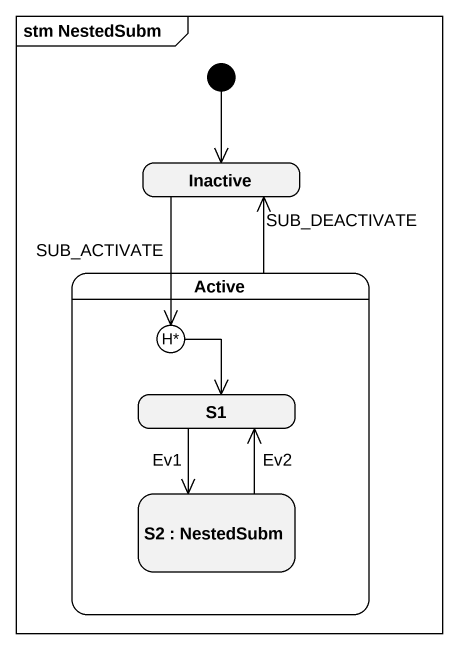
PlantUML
@startuml
mainframe stm NestedSubm
hide empty description
state Inactive
state Active {
  state deephistory1 <<history*>>
  state S1
  state "S2 : NestedSubm" as S2
}
[*] --> Inactive
Inactive --> deephistory1 : SUB_ACTIVATE
Active -up-> Inactive : SUB_DEACTIVATE
deephistory1 --> S1
S1 --> S2 : Ev1
S2 -up-> S1 : Ev2
@enduml
